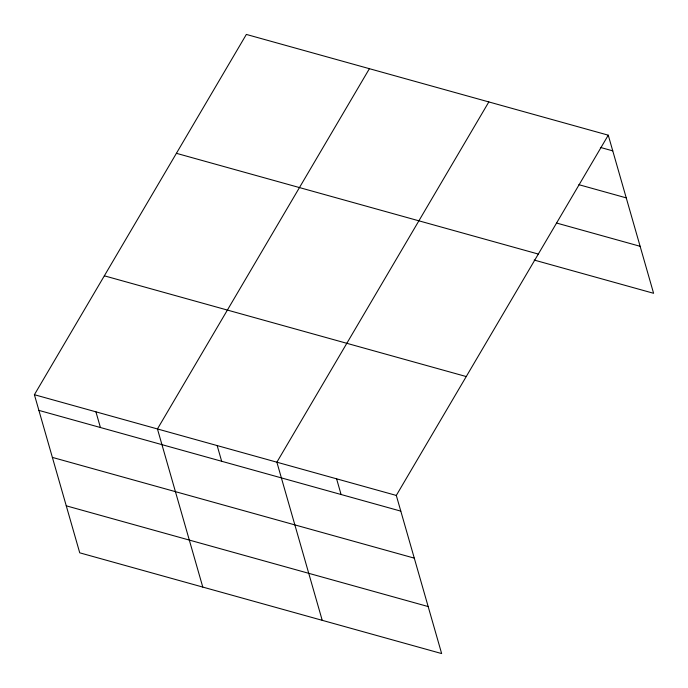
<?xml version="1.0" encoding="UTF-8"?>
<svg xmlns="http://www.w3.org/2000/svg" width="688" height="688" viewBox="0 0 688 688"><rect width="100%" height="100%" fill="white"/><g stroke="black" fill="none" stroke-linecap="round" stroke-linejoin="round"><path stroke-width="1.03" d="M608.261 135.175L396.305 495.437L441.644 653.566L79.739 552.825L34.4 394.706L246.356 34.434L608.261 135.175L653.6 293.294L534.172 260.055M369.404 68.688L157.449 428.951L202.788 587.079M488.833 101.927L276.877 462.198L322.216 620.318M600.4 147.421L612.759 150.861M578.875 184.685L626.235 197.869M556.73 223.084L640.124 246.295M176.412 153.321L538.317 254.061M104.344 275.819L466.249 376.551M34.4 394.706L396.305 495.437M38.898 410.392L400.803 511.132M52.374 457.4L414.279 558.131M66.263 505.826L428.168 606.558M336.587 478.814L341.085 494.509M217.159 445.575L221.656 461.261M95.924 411.828L100.422 427.523"/></g></svg>
